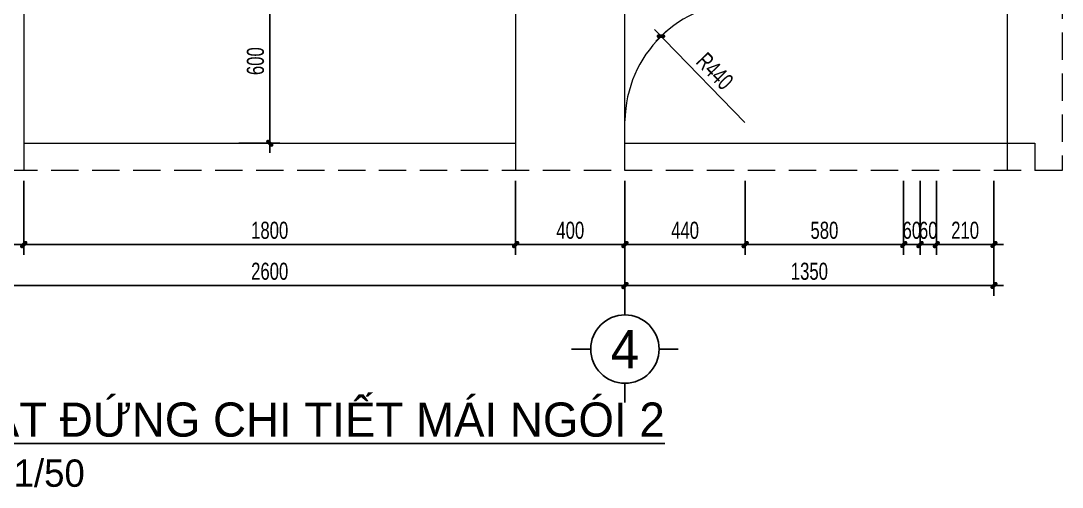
# Model space of a CAD drawing. Header units: inches. Extents: x 88947 to 296847, y 35049 to 161062.
# Drawn here: x 270003 to 273814, y 135160 to 136867 of the extents above; entities that cross this region are included whole.
import ezdxf
from ezdxf.enums import TextEntityAlignment as Align

# ---------------------------------------------------------------- set-up
doc = ezdxf.new("R2010")
doc.units = ezdxf.units.IN
doc.header["$MEASUREMENT"] = 0
doc.header["$PDMODE"] = 1
for name, pattern in [('ACAD_ISO03W100', [30, 12, -18]), ('CENTER', [50.8, 31.75, -6.35, 6.35, -6.35]), ('DASHED', [0.75, 0.5, -0.25])]:
    doc.linetypes.add(name, pattern=pattern)
for name, color, linetype, lineweight in [('A-Dims', 145, 'Continuous', 25), ('DIM', 7, 'Continuous', 25), ('GHICHU', 40, 'Continuous', 18), ('KHUNG 2', 144, 'Continuous', 18), ('THAY', 3, 'Continuous', 18), ('TRUC', 252, 'ACAD_ISO03W100', 13)]:
    doc.layers.add(name, color=color, linetype=linetype, lineweight=lineweight)
doc.layers.add('text', color=2, linetype='Continuous')
doc.styles.add('FRANKO', font='VFRANKO.TTF')
doc.styles.add('VHELVEN', font='VHELVEN.TTF')
doc.styles.add('VNI-HELVE-CONDENSE', font='VNARIAL.TTF', dxfattribs={"width": 0.7})
doc.dimstyles.new('TAS-50', dxfattribs={"dimscale": 25, "dimtxt": 2.5, "dimasz": 0.7, "dimexe": 1.5, "dimexo": 1.5, "dimgap": 0.8, "dimtad": 1, "dimdec": 0, "dimzin": 3, "dimdsep": 46, "dimtxsty": 'VNI-HELVE-CONDENSE', "dimblk": 'TICK', "dimcen": 2.5, "dimclrt": 71, "dimazin": 2, "dimtfac": 0.75, "dimtdec": 0, "dimtix": 1, "dimtmove": 2, "dimatfit": 2, "dimldrblk": 'TICK123', "dimfxl": 1.5, "dimtolj": 1, "dimtzin": 0, "dimarcsym": 0})

# ---------------------------------------------------------------- blocks, each defined once
blk = doc.blocks.new('TICK')
at = {"layer": 'A-Dims', "color": 1}
for p, q in [((-2, 0), (2, 0)), ((0, 1.5), (0, -1.5))]:
    blk.add_line(p, q, dxfattribs=at)
at = {"layer": 'A-Dims', "color": 1, "const_width": 0.788}
blk.add_lwpolyline([(-0.33, -0.35), (0.38, 0.38)], dxfattribs=at)
at = {"layer": 'A-Dims', "color": 1, "const_width": 0.394}
for points in [[(0.24, 0.52, -0.414214), (0.52, 0.52, -1)], [(0.52, 0.52, -0.414214), (0.52, 0.24, -1)], [(-0.47, -0.21, 0.414214), (-0.47, -0.49, 1)], [(-0.47, -0.49, 0.414214), (-0.19, -0.49, 1)]]:
    blk.add_lwpolyline(points, format="xyb", dxfattribs=at)
blk = doc.blocks.new('*D2041')
at = {"layer": 'Defpoints', "color": 0}
for p in [(269613.6, 136319), (270013.6, 136319), (270013.6, 136047.9)]:
    blk.add_point(p, dxfattribs=at)
at = {"layer": 'DIM', "color": 0, "lineweight": -2}
for p, q in [((269613.6, 136281.5), (269613.6, 136010.4)), ((270013.6, 136281.5), (270013.6, 136010.4)), ((269631.1, 136047.9), (269996.1, 136047.9))]:
    blk.add_line(p, q, dxfattribs=at)
at = {"layer": 'DIM', "color": 0, "lineweight": -2, "xscale": 17.5, "yscale": 17.5, "zscale": 17.5, "rotation": 180}
blk.add_blockref('TICK', (269613.6, 136047.9), dxfattribs=at)
at = {"layer": 'DIM', "color": 0, "lineweight": -2, "xscale": 17.5, "yscale": 17.5, "zscale": 17.5}
blk.add_blockref('TICK', (270013.6, 136047.9), dxfattribs=at)
at = {"layer": 'DIM', "color": 71, "insert": (269813.6, 136099.8), "char_height": 62.5, "attachment_point": 5, "style": 'VNI-HELVE-CONDENSE'}
blk.add_mtext('\\A1;400', dxfattribs=at)
blk = doc.blocks.new('TICK123')
at = {"layer": 'A-Dims', "color": 1}
blk.add_lwpolyline([(0.05, 0, 0, 0.84, 0), (-2.11, 0, 8.4, 8.4, 0)], format="xyseb", dxfattribs=at)
blk = doc.blocks.new('*D2042')
at = {"layer": 'Defpoints', "color": 0}
for p in [(270013.6, 136319), (271813.6, 136319), (271813.6, 136047.9)]:
    blk.add_point(p, dxfattribs=at)
at = {"layer": 'DIM', "color": 0, "lineweight": -2}
for p, q in [((270013.6, 136281.5), (270013.6, 136010.4)), ((271813.6, 136281.5), (271813.6, 136010.4)), ((270031.1, 136047.9), (271796.1, 136047.9))]:
    blk.add_line(p, q, dxfattribs=at)
at = {"layer": 'DIM', "color": 0, "lineweight": -2, "xscale": 17.5, "yscale": 17.5, "zscale": 17.5, "rotation": 180}
blk.add_blockref('TICK', (270013.6, 136047.9), dxfattribs=at)
at = {"layer": 'DIM', "color": 0, "lineweight": -2, "xscale": 17.5, "yscale": 17.5, "zscale": 17.5}
blk.add_blockref('TICK', (271813.6, 136047.9), dxfattribs=at)
at = {"layer": 'DIM', "color": 71, "insert": (270913.6, 136099.8), "char_height": 62.5, "attachment_point": 5, "style": 'VNI-HELVE-CONDENSE'}
blk.add_mtext('\\A1;1800', dxfattribs=at)
blk = doc.blocks.new('*D2043')
at = {"layer": 'Defpoints', "color": 0}
for p in [(273353.4, 136319), (273563.6, 136319), (273353.4, 136047.9)]:
    blk.add_point(p, dxfattribs=at)
at = {"layer": 'DIM', "color": 0, "lineweight": -2}
for p, q in [((273353.4, 136281.5), (273353.4, 136010.4)), ((273563.6, 136281.5), (273563.6, 136010.4)), ((273546.1, 136047.9), (273370.9, 136047.9))]:
    blk.add_line(p, q, dxfattribs=at)
at = {"layer": 'DIM', "color": 0, "lineweight": -2, "xscale": 17.5, "yscale": 17.5, "zscale": 17.5, "rotation": 180}
blk.add_blockref('TICK', (273353.4, 136047.9), dxfattribs=at)
at = {"layer": 'DIM', "color": 0, "lineweight": -2, "xscale": 17.5, "yscale": 17.5, "zscale": 17.5}
blk.add_blockref('TICK', (273563.6, 136047.9), dxfattribs=at)
at = {"layer": 'DIM', "color": 71, "insert": (273458.5, 136099.8), "char_height": 62.5, "attachment_point": 5, "style": 'VNI-HELVE-CONDENSE'}
blk.add_mtext('\\A1;210', dxfattribs=at)
blk = doc.blocks.new('*D2044')
at = {"layer": 'Defpoints', "color": 0}
for p in [(273293.4, 136319), (273353.4, 136319), (273293.4, 136047.9)]:
    blk.add_point(p, dxfattribs=at)
at = {"layer": 'DIM', "color": 0, "lineweight": -2}
for p, q in [((273293.4, 136281.5), (273293.4, 136010.4)), ((273353.4, 136281.5), (273353.4, 136010.4)), ((273275.9, 136047.9), (273258.4, 136047.9)), ((273353.4, 136047.9), (273293.4, 136047.9)), ((273370.9, 136047.9), (273388.4, 136047.9))]:
    blk.add_line(p, q, dxfattribs=at)
at = {"layer": 'DIM', "color": 0, "lineweight": -2, "xscale": 17.5, "yscale": 17.5, "zscale": 17.5}
blk.add_blockref('TICK', (273293.4, 136047.9), dxfattribs=at)
at = {"layer": 'DIM', "color": 0, "lineweight": -2, "xscale": 17.5, "yscale": 17.5, "zscale": 17.5, "rotation": 180}
blk.add_blockref('TICK', (273353.4, 136047.9), dxfattribs=at)
at = {"layer": 'DIM', "color": 71, "insert": (273323.4, 136099.8), "char_height": 62.5, "attachment_point": 5, "style": 'VNI-HELVE-CONDENSE'}
blk.add_mtext('\\A1;60', dxfattribs=at)
blk = doc.blocks.new('*D2045')
at = {"layer": 'Defpoints', "color": 0}
for p in [(273233.4, 136319), (273293.4, 136319), (273233.4, 136047.9)]:
    blk.add_point(p, dxfattribs=at)
at = {"layer": 'DIM', "color": 0, "lineweight": -2}
for p, q in [((273233.4, 136281.5), (273233.4, 136010.4)), ((273293.4, 136281.5), (273293.4, 136010.4)), ((273215.9, 136047.9), (273198.4, 136047.9)), ((273293.4, 136047.9), (273233.4, 136047.9)), ((273310.9, 136047.9), (273328.4, 136047.9))]:
    blk.add_line(p, q, dxfattribs=at)
at = {"layer": 'DIM', "color": 0, "lineweight": -2, "xscale": 17.5, "yscale": 17.5, "zscale": 17.5}
blk.add_blockref('TICK', (273233.4, 136047.9), dxfattribs=at)
at = {"layer": 'DIM', "color": 0, "lineweight": -2, "xscale": 17.5, "yscale": 17.5, "zscale": 17.5, "rotation": 180}
blk.add_blockref('TICK', (273293.4, 136047.9), dxfattribs=at)
at = {"layer": 'DIM', "color": 71, "insert": (273263.4, 136099.8), "char_height": 62.5, "attachment_point": 5, "style": 'VNI-HELVE-CONDENSE'}
blk.add_mtext('\\A1;60', dxfattribs=at)
blk = doc.blocks.new('*D2046')
at = {"layer": 'Defpoints', "color": 0}
for p in [(272653.6, 136319), (273233.4, 136319), (272653.6, 136047.9)]:
    blk.add_point(p, dxfattribs=at)
at = {"layer": 'DIM', "color": 0, "lineweight": -2}
for p, q in [((272653.6, 136281.5), (272653.6, 136010.4)), ((273233.4, 136281.5), (273233.4, 136010.4)), ((273215.9, 136047.9), (272671.1, 136047.9))]:
    blk.add_line(p, q, dxfattribs=at)
at = {"layer": 'DIM', "color": 0, "lineweight": -2, "xscale": 17.5, "yscale": 17.5, "zscale": 17.5, "rotation": 180}
blk.add_blockref('TICK', (272653.6, 136047.9), dxfattribs=at)
at = {"layer": 'DIM', "color": 0, "lineweight": -2, "xscale": 17.5, "yscale": 17.5, "zscale": 17.5}
blk.add_blockref('TICK', (273233.4, 136047.9), dxfattribs=at)
at = {"layer": 'DIM', "color": 71, "insert": (272943.5, 136099.8), "char_height": 62.5, "attachment_point": 5, "style": 'VNI-HELVE-CONDENSE'}
blk.add_mtext('\\A1;580', dxfattribs=at)
blk = doc.blocks.new('*D2047')
at = {"layer": 'Defpoints', "color": 0}
for p in [(272213.6, 136319), (272653.6, 136319), (272213.6, 136047.9)]:
    blk.add_point(p, dxfattribs=at)
at = {"layer": 'DIM', "color": 0, "lineweight": -2}
for p, q in [((272213.6, 136281.5), (272213.6, 136010.4)), ((272653.6, 136281.5), (272653.6, 136010.4)), ((272636.1, 136047.9), (272231.1, 136047.9))]:
    blk.add_line(p, q, dxfattribs=at)
at = {"layer": 'DIM', "color": 0, "lineweight": -2, "xscale": 17.5, "yscale": 17.5, "zscale": 17.5, "rotation": 180}
blk.add_blockref('TICK', (272213.6, 136047.9), dxfattribs=at)
at = {"layer": 'DIM', "color": 0, "lineweight": -2, "xscale": 17.5, "yscale": 17.5, "zscale": 17.5}
blk.add_blockref('TICK', (272653.6, 136047.9), dxfattribs=at)
at = {"layer": 'DIM', "color": 71, "insert": (272433.6, 136099.8), "char_height": 62.5, "attachment_point": 5, "style": 'VNI-HELVE-CONDENSE'}
blk.add_mtext('\\A1;440', dxfattribs=at)
blk = doc.blocks.new('*D2048')
at = {"layer": 'Defpoints', "color": 0}
for p in [(271813.6, 136319), (272213.6, 136319), (271813.6, 136047.9)]:
    blk.add_point(p, dxfattribs=at)
at = {"layer": 'DIM', "color": 0, "lineweight": -2}
for p, q in [((271813.6, 136281.5), (271813.6, 136010.4)), ((272213.6, 136281.5), (272213.6, 136010.4)), ((272196.1, 136047.9), (271831.1, 136047.9))]:
    blk.add_line(p, q, dxfattribs=at)
at = {"layer": 'DIM', "color": 0, "lineweight": -2, "xscale": 17.5, "yscale": 17.5, "zscale": 17.5, "rotation": 180}
blk.add_blockref('TICK', (271813.6, 136047.9), dxfattribs=at)
at = {"layer": 'DIM', "color": 0, "lineweight": -2, "xscale": 17.5, "yscale": 17.5, "zscale": 17.5}
blk.add_blockref('TICK', (272213.6, 136047.9), dxfattribs=at)
at = {"layer": 'DIM', "color": 71, "insert": (272013.6, 136099.8), "char_height": 62.5, "attachment_point": 5, "style": 'VNI-HELVE-CONDENSE'}
blk.add_mtext('\\A1;400', dxfattribs=at)
blk = doc.blocks.new('*D2050')
at = {"layer": 'Defpoints', "color": 0}
for p in [(272213.6, 136319), (269613.6, 136169), (272213.6, 135897.9)]:
    blk.add_point(p, dxfattribs=at)
at = {"layer": 'DIM', "color": 0, "lineweight": -2}
for p, q in [((272213.6, 136281.5), (272213.6, 135860.4)), ((269613.6, 136131.5), (269613.6, 135860.4)), ((269631.1, 135897.9), (272196.1, 135897.9))]:
    blk.add_line(p, q, dxfattribs=at)
at = {"layer": 'DIM', "color": 0, "lineweight": -2, "xscale": 17.5, "yscale": 17.5, "zscale": 17.5, "rotation": 180}
blk.add_blockref('TICK', (269613.6, 135897.9), dxfattribs=at)
at = {"layer": 'DIM', "color": 0, "lineweight": -2, "xscale": 17.5, "yscale": 17.5, "zscale": 17.5}
blk.add_blockref('TICK', (272213.6, 135897.9), dxfattribs=at)
at = {"layer": 'DIM', "color": 71, "insert": (270913.6, 135949.8), "char_height": 62.5, "attachment_point": 5, "style": 'VNI-HELVE-CONDENSE'}
blk.add_mtext('\\A1;2600', dxfattribs=at)
blk = doc.blocks.new('*D2051')
at = {"layer": 'Defpoints', "color": 0}
for p in [(272213.6, 136319), (273563.6, 136319), (273563.6, 135897.9)]:
    blk.add_point(p, dxfattribs=at)
at = {"layer": 'DIM', "color": 0, "lineweight": -2}
for p, q in [((272213.6, 136281.5), (272213.6, 135860.4)), ((273563.6, 136281.5), (273563.6, 135860.4)), ((272231.1, 135897.9), (273546.1, 135897.9))]:
    blk.add_line(p, q, dxfattribs=at)
at = {"layer": 'DIM', "color": 0, "lineweight": -2, "xscale": 17.5, "yscale": 17.5, "zscale": 17.5, "rotation": 180}
blk.add_blockref('TICK', (272213.6, 135897.9), dxfattribs=at)
at = {"layer": 'DIM', "color": 0, "lineweight": -2, "xscale": 17.5, "yscale": 17.5, "zscale": 17.5}
blk.add_blockref('TICK', (273563.6, 135897.9), dxfattribs=at)
at = {"layer": 'DIM', "color": 71, "insert": (272888.6, 135949.8), "char_height": 62.5, "attachment_point": 5, "style": 'VNI-HELVE-CONDENSE'}
blk.add_mtext('\\A1;1350', dxfattribs=at)
blk = doc.blocks.new('*D2052')
at = {"layer": 'Defpoints', "color": 0}
for p in [(270763.6, 137019), (270913.6, 137019), (270763.6, 136419)]:
    blk.add_point(p, dxfattribs=at)
at = {"layer": 'DIM', "color": 0, "lineweight": -2}
for p, q in [((270801.1, 137019), (270951.1, 137019)), ((270913.6, 136436.5), (270913.6, 137001.5)), ((270801.1, 136419), (270951.1, 136419))]:
    blk.add_line(p, q, dxfattribs=at)
at = {"layer": 'DIM', "color": 0, "lineweight": -2, "xscale": 17.5, "yscale": 17.5, "zscale": 17.5}
for p, rotation in [((270913.6, 137019), 90), ((270913.6, 136419), 270)]:
    blk.add_blockref('TICK', p, dxfattribs=dict(at, rotation=rotation))
at = {"layer": 'DIM', "color": 71, "insert": (270861.7, 136719), "char_height": 62.5, "attachment_point": 5, "rotation": 90, "style": 'VNI-HELVE-CONDENSE'}
blk.add_mtext('\\A1;600', dxfattribs=at)
blk = doc.blocks.new('*D2082')
at = {"layer": 'Defpoints', "color": 0}
for p in [(272345.9, 136810), (272652.8, 136494.7)]:
    blk.add_point(p, dxfattribs=at)
at = {"layer": 'DIM', "color": 0, "lineweight": -2}
blk.add_line((272652.8, 136494.7), (272358.1, 136797.5), dxfattribs=at)
at = {"layer": 'DIM', "color": 0, "lineweight": -2, "xscale": 17.5, "yscale": 17.5, "zscale": 17.5, "rotation": 134.2282930404571}
blk.add_blockref('TICK', (272345.9, 136810), dxfattribs=at)
at = {"layer": 'DIM', "color": 71, "insert": (272542.6, 136682.3), "char_height": 62.5, "attachment_point": 5, "rotation": 314.2283, "style": 'VNI-HELVE-CONDENSE'}
blk.add_mtext('\\A1;R440', dxfattribs=at)
blk = doc.blocks.new('TRUCCOT')
for p, q in [((0, -140), (0, 0)), ((-250, -390), (-390, -390)), ((250, -390), (390, -390)), ((0, -640), (0, -780))]:
    blk.add_line(p, q)
blk.add_circle((0, -390), 250)
at = {"layer": 'GHICHU', "style": 'VHELVEN'}
blk.add_attdef('TRUC', text='', height=280, dxfattribs=at).set_placement((0, -390), align=Align.MIDDLE_CENTER)

msp = doc.modelspace()

# ---------------------------------------------------------------- linework, layer by layer
at = {"layer": 'KHUNG 2', "linetype": 'DASHED', "ltscale": 200}
msp.add_lwpolyline([(268013.6, 139524.1), (273813.6, 139524.1), (273813.6, 136319), (268013.6, 136319)], close=True, dxfattribs=at)
at = {"layer": 'THAY'}
for points in [[(270013.6, 137019), (270013.6, 136319)], [(270013.6, 137019), (271813.6, 137019), (271813.6, 136319)], [(272213.6, 136319), (272213.6, 136500.7)], [(270013.6, 136419), (271813.6, 136419)], [(272213.6, 136419), (273713.6, 136419), (273713.6, 136319)]]:
    msp.add_lwpolyline(points, dxfattribs=at)
msp.add_arc((272652.8, 136495.5), 439.2, 89.886, 179.3274, dxfattribs=at)
at = {"layer": 'TRUC', "linetype": 'CENTER', "ltscale": 20}
for points in [[(272213.6, 136319), (272213.6, 139524.1)], [(273613.6, 136319), (273613.6, 139524.1)]]:
    msp.add_lwpolyline(points, dxfattribs=at)

# ---------------------------------------------------------------- block references
at = {"layer": 'DIM'}
ref = msp.add_blockref('TRUCCOT', (272213.6, 135860.4), dxfattribs=dict(at, xscale=0.5, yscale=0.5, zscale=0.5))
ref.add_attrib('TRUC', '4', dxfattribs={"layer": 'GHICHU', "height": 140, "style": 'FRANKO'}).set_placement((272213.6, 135665.4), align=Align.MIDDLE_CENTER)

# ---------------------------------------------------------------- texts
at = {"layer": 'text', "insert": (269746.3, 135470), "char_height": 125, "width": 5864.249, "attachment_point": 1, "style": 'FRANKO'}
msp.add_mtext('{\\LMAËT ÑÖÙNG CHI TIEÁT MAÙI NGOÙI 2 \\P\\H0.8x;\\lTL: 1/50}', dxfattribs=at)

# ---------------------------------------------------------------- dimensions: what is measured, and where the dimension line sits
at = {"layer": 'DIM'}
for base, p1, p2, angle, picture, middle in [((270913.6, 137019), (270763.6, 136419), (270763.6, 137019), 90, '*D2052', (270861.7, 136719)), ((271813.6, 136047.9), (272213.6, 136319), (271813.6, 136319), 180, '*D2048', (272013.6, 136099.8)), ((272213.6, 136047.9), (272653.6, 136319), (272213.6, 136319), 180, '*D2047', (272433.6, 136099.8)), ((272653.6, 136047.9), (273233.4, 136319), (272653.6, 136319), 180, '*D2046', (272943.5, 136099.8)), ((273233.4, 136047.9), (273293.4, 136319), (273233.4, 136319), 180, '*D2045', (273263.4, 136099.8)), ((273293.4, 136047.9), (273353.4, 136319), (273293.4, 136319), 180, '*D2044', (273323.4, 136099.8)), ((273353.4, 136047.9), (273563.6, 136319), (273353.4, 136319), 180, '*D2043', (273458.5, 136099.8))]:
    dim = msp.add_linear_dim(base=base, p1=p1, p2=p2, angle=angle, dimstyle='TAS-50', dxfattribs=at)
    dim.commit()
    dim.dimension.update_dxf_attribs({"geometry": picture, "text_midpoint": middle})
dim = msp.add_radius_dim(center=(272652.8, 136494.7), mpoint=(272345.9, 136810), dimstyle='TAS-50', dxfattribs=at)
dim.commit()
dim.dimension.update_dxf_attribs({"geometry": '*D2082', "text_midpoint": (272542.6, 136682.3)})
for base, p1, p2, picture, middle in [((270013.6, 136047.9), (269613.6, 136319), (270013.6, 136319), '*D2041', (269813.6, 136099.8)), ((272213.6, 135897.9), (269613.6, 136169), (272213.6, 136319), '*D2050', (270913.6, 135949.8)), ((271813.6, 136047.9), (270013.6, 136319), (271813.6, 136319), '*D2042', (270913.6, 136099.8)), ((273563.6, 135897.9), (272213.6, 136319), (273563.6, 136319), '*D2051', (272888.6, 135949.8))]:
    dim = msp.add_linear_dim(base=base, p1=p1, p2=p2, dimstyle='TAS-50', dxfattribs=at)
    dim.commit()
    dim.dimension.update_dxf_attribs({"geometry": picture, "text_midpoint": middle})

doc.saveas('drawing.dxf')
